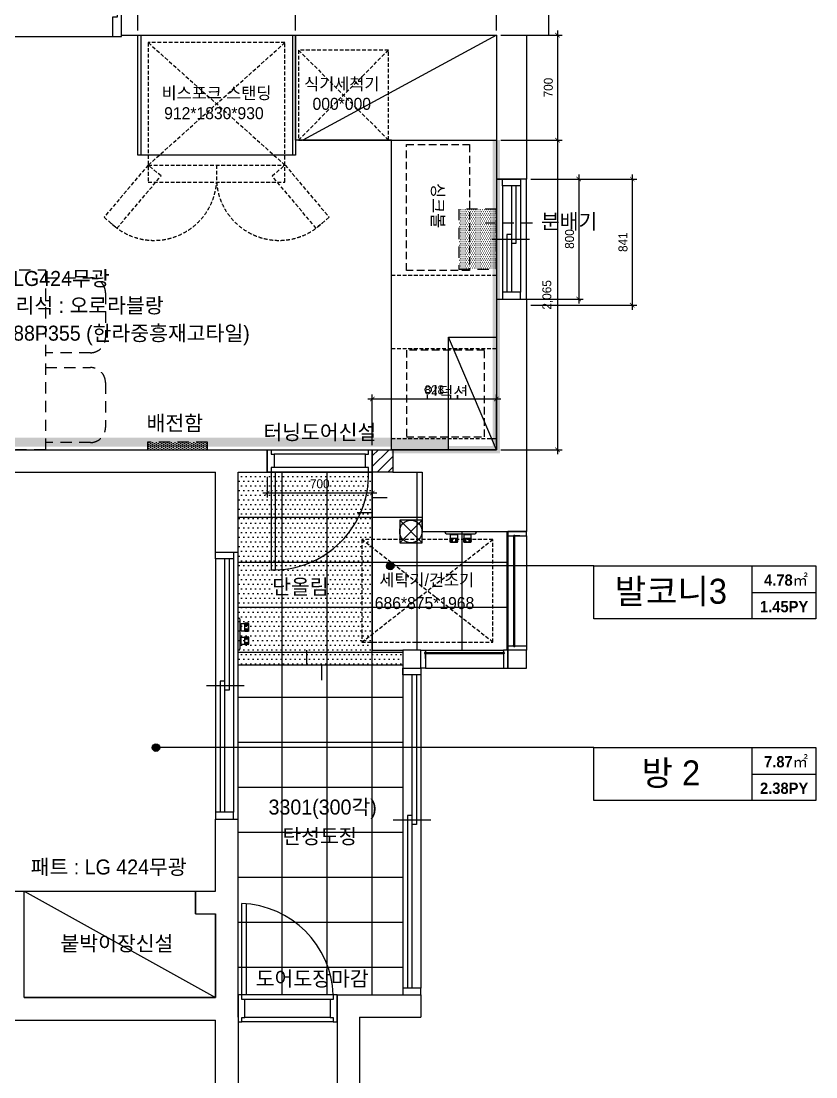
# Model space of a CAD drawing. Header units: inches. Extents: x 38372 to 259385, y 31566 to 93830.
# Drawn here: x 83218 to 88519, y 56870 to 63911 of the extents above; entities that cross this region are included whole.
import ezdxf
from ezdxf.enums import TextEntityAlignment as Align

# ---------------------------------------------------------------- set-up
doc = ezdxf.new("R2010")
doc.units = ezdxf.units.IN
doc.header["$LTSCALE"] = 50
doc.header["$MEASUREMENT"] = 0
doc.header["$PDSIZE"] = 700.071425
for name, pattern in [('DASHED', [0.75, 0.5, -0.25]), ('DASHEDX2', [1.5, 1, -0.5]), ('HID', [2.5, 1.5, -1])]:
    doc.linetypes.add(name, pattern=pattern)
for name, color, linetype in [('0-ELC TEXT', 7, 'Continuous'), ('02-WAL', 2, 'Continuous'), ('03-TEXT', 3, 'Continuous'), ('03-WAL NEW', 3, 'Continuous'), ('04-WIN', 4, 'Continuous'), ('06-FUR', 6, 'Continuous'), ('07-DIM WAL', 5, 'Continuous'), ('2-con', 2, 'Continuous'), ('3.기호.계단선', 30, 'Continuous'), ('4-win', 4, 'Continuous'), ('_LIBR', 4, 'Continuous'), ('fin', 5, 'Continuous'), ('FUR', 8, 'DASHED'), ('HAT', 5, 'Continuous'), ('도면층4', 4, 'Continuous')]:
    doc.layers.add(name, color=color, linetype=linetype)
doc.styles.add('HY 울릉도 L', font='')
doc.styles.add('넥슨고딕', font='NEXONLv1GothicBold.ttf')
doc.styles.add('코레일둥고', font='Korail_Round_Gothic_Medium.ttf')
doc.styles.get('HY 울릉도 L').set_extended_font_data('HY울릉도L')
doc.linetypes.add('ZIGZAG', pattern='A,0.0001,-0.2,[131,ltypeshp.shx,S=0.2,R=0,X=-0.2,Y=0],-0.4,[131,ltypeshp.shx,S=0.2,R=180,X=0.2,Y=0],-0.2', length=0.8001)
doc.dimstyles.new('30', dxfattribs={"dimscale": 30, "dimtxt": 2, "dimasz": 1, "dimexe": 1, "dimexo": 1, "dimgap": 1, "dimtad": 1, "dimdec": 0, "dimrnd": 0.05, "dimdsep": 46, "dimlunit": 6, "dimtxsty": 'HY 울릉도 L', "dimblk": 'ARCHTICK', "dimcen": 2.5, "dimdle": 1, "dimclrd": 133, "dimclre": 133, "dimclrt": 30, "dimadec": 0, "dimazin": 0, "dimtfac": 1, "dimtdec": 0, "dimtix": 1, "dimtmove": 2, "dimatfit": 3, "dimldrblk": 'ARCHTICK', "dimfxl": 0, "dimlwd": -1, "dimlwe": -1, "dimarcsym": 0})

# ---------------------------------------------------------------- blocks, each defined once
blk = doc.blocks.new('A$C004A4CAE')
at = {"layer": 'fin', "color": 6}
for p, q in [((82, 72), (38, 72)), ((172, 72), (128, 72)), ((0, 0), (0, 5)), ((200, 15), (10, 15)), ((36, 69), (36, 70)), ((84, 69), (36, 69)), ((51, 63), (36, 63)), ((51, 57), (36, 57)), ((51, 51), (36, 51)), ((36, 23), (36, 45)), ((84, 45), (36, 45)), ((82, 21), (38, 21)), ((43, 15), (43, 21)), ((84, 63), (69, 63)), ((84, 57), (69, 57)), ((84, 51), (69, 51)), ((77, 15), (77, 21)), ((84, 69), (84, 70)), ((84, 23), (84, 45)), ((126, 69), (126, 70)), ((174, 69), (126, 69)), ((141, 63), (126, 63)), ((141, 57), (126, 57)), ((141, 51), (126, 51)), ((174, 45), (126, 45)), ((126, 23), (126, 45)), ((172, 21), (128, 21)), ((133, 15), (133, 21)), ((174, 63), (159, 63)), ((174, 57), (159, 57)), ((174, 51), (159, 51)), ((167, 15), (167, 21)), ((174, 69), (174, 70)), ((174, 23), (174, 45)), ((210, 0), (210, 5))]:
    blk.add_line(p, q, dxfattribs=at)
for centre, radius, start, end in [((38, 70), 2, 90, 180), ((82, 70), 2, 0, 90), ((128, 70), 2, 90, 180), ((172, 70), 2, 0, 90), ((10, 5), 10, 90, 180), ((36, 66), 3, 90, 270), ((36, 60), 3, 90, 270), ((36, 54), 3, 90, 270), ((36, 48), 3, 90, 270), ((38, 23), 2, 180, 270), ((51, 66), 3, 90, 270), ((51, 60), 3, 90, 270), ((51, 54), 3, 90, 270), ((51, 48), 3, 90, 270), ((69, 66), 3, 270, 90), ((69, 60), 3, 270, 90), ((69, 54), 3, 270, 90), ((69, 48), 3, 270, 90), ((82, 23), 2, 270, 0), ((84, 66), 3, 270, 90), ((84, 60), 3, 270, 90), ((84, 54), 3, 270, 90), ((84, 48), 3, 270, 90), ((126, 66), 3, 90, 270), ((126, 60), 3, 90, 270), ((126, 54), 3, 90, 270), ((126, 48), 3, 90, 270), ((128, 23), 2, 180, 270), ((141, 66), 3, 90, 270), ((141, 60), 3, 90, 270), ((141, 54), 3, 90, 270), ((141, 48), 3, 90, 270), ((159, 66), 3, 270, 90), ((159, 60), 3, 270, 90), ((159, 54), 3, 270, 90), ((159, 48), 3, 270, 90), ((172, 23), 2, 270, 0), ((174, 66), 3, 270, 90), ((174, 60), 3, 270, 90), ((174, 54), 3, 270, 90), ((174, 48), 3, 270, 90), ((200, 5), 10, 0, 90)]:
    blk.add_arc(centre, radius, start, end, dxfattribs=at)
blk = doc.blocks.new('fff')
for p, q in [((85743, 60432.5), (85893, 60582.5)), ((85743, 60582.5), (85893, 60432.5))]:
    blk.add_line(p, q)
blk.add_lwpolyline([(85743, 60432.5), (85893, 60432.5), (85893, 60582.5), (85743, 60582.5)], close=True)
blk.add_circle((85818, 60507.5), 75)
at = {"layer": '02-WAL'}
blk.add_line((86465, 60507.5), (86588, 60507.5), dxfattribs=at)
blk.add_line((86465, 60507.5), (86588, 60507.5), dxfattribs=at)
at = {"layer": '04-WIN'}
for p, q in [((86428, 62812.5), (86428, 62102.5)), ((86488, 62812.5), (86488, 62102.5)), ((86548, 62812.5), (86548, 62102.5)), ((86358, 62457.5), (86608, 62457.5)), ((86465, 60507.5), (86588, 60507.5)), ((86465, 60507.5), (86465, 59715.5)), ((86465, 60507.5), (86588, 60507.5)), ((86465, 60507.5), (86465, 60477.5)), ((86588, 60507.5), (86465, 60507.5)), ((86465, 60477.5), (86502.3, 60477.5)), ((86465, 60477.5), (86465, 59745.5)), ((86501.5, 60477.5), (86502.9, 60474.8)), ((86502.3, 60477.5), (86504, 60483)), ((86504, 60483), (86510.5, 60483)), ((86505.3, 60481), (86509.3, 60481)), ((86505.3, 59742), (86505.3, 60481)), ((86509.3, 60481), (86509.3, 59742)), ((86510.5, 60483), (86512.3, 60477.5)), ((86513.1, 60477.5), (86511.7, 60474.8)), ((86512.3, 60477.5), (86588, 60477.5)), ((86543.2, 60477.5), (86512.3, 60477.5)), ((86588, 60477.5), (86588, 60507.5)), ((86588, 60477.5), (86588, 59745.5)), ((86502.9, 60474.8), (86503.8, 60474.2)), ((86503.8, 60474.2), (86505.3, 60473.7)), ((86510.7, 60474.2), (86509.3, 60473.7)), ((86511.7, 60474.8), (86510.7, 60474.2)), ((84665, 58589.5), (84665, 60369.5)), ((84515, 60324.5), (84515, 58634.5)), ((84575, 60324.5), (84575, 58634.5)), ((84635, 60324.5), (84635, 58634.5)), ((85765, 59715.5), (85765, 57417.5)), ((85885, 59715.5), (85915, 59715.5)), ((85885, 59595.5), (85885, 59715.5)), ((85915, 59715.5), (85915, 59701.2)), ((85915, 59715.5), (86435, 59715.5)), ((86435, 59715.5), (86435, 59701.2)), ((86465, 59715.5), (86435, 59715.5)), ((86435, 59715.5), (86435, 59701.2)), ((86465, 59745.5), (86502.3, 59745.5)), ((86465, 59715.5), (86465, 59745.5)), ((86465, 59745.5), (86502.3, 59745.5)), ((86588, 59715.5), (86465, 59715.5)), ((86465, 59595.5), (86465, 59715.5)), ((86501.5, 59745.5), (86502.9, 59748.2)), ((86502.3, 59745.5), (86504, 59740)), ((86502.9, 59748.2), (86503.8, 59748.8)), ((86503.8, 59748.8), (86505.3, 59749.3)), ((86504, 59740), (86510.5, 59740)), ((86505.3, 59742), (86509.3, 59742)), ((86509.3, 59742), (86505.3, 59742)), ((86510.7, 59748.8), (86509.3, 59749.3)), ((86510.5, 59740), (86512.3, 59745.5)), ((86511.7, 59748.2), (86510.7, 59748.8)), ((86513.1, 59745.5), (86511.7, 59748.2)), ((86512.3, 59745.5), (86588, 59745.5)), ((86588, 59745.5), (86588, 59715.5)), ((85915, 59701.2), (85909.5, 59699.5)), ((85909.5, 59699.5), (85909.5, 59693)), ((85909.5, 59693), (85915, 59691.2)), ((85911.5, 59698.2), (85911.5, 59694.2)), ((86438.5, 59698.2), (85911.5, 59698.2)), ((85911.5, 59694.2), (86438.5, 59694.2)), ((85915, 59702), (85917.7, 59700.6)), ((85915, 59690.4), (85917.7, 59691.8)), ((85915, 59691.2), (85915, 59595.5)), ((85915, 59660.3), (85915, 59691.2)), ((85917.7, 59700.6), (85918.3, 59699.7)), ((85917.7, 59691.8), (85918.3, 59692.8)), ((85918.3, 59699.7), (85918.8, 59698.2)), ((85918.3, 59692.8), (85918.8, 59694.2)), ((86431.7, 59699.7), (86431.2, 59698.2)), ((86431.7, 59692.8), (86431.2, 59694.2)), ((86432.3, 59700.6), (86431.7, 59699.7)), ((86432.3, 59691.8), (86431.7, 59692.8)), ((86435, 59702), (86432.3, 59700.6)), ((86435, 59690.4), (86432.3, 59691.8)), ((86435, 59701.2), (86440.5, 59699.5)), ((86440.5, 59693), (86435, 59691.2)), ((86435, 59691.2), (86435, 59595.5)), ((86438.5, 59698.2), (86438.5, 59694.2)), ((86438.5, 59694.2), (86438.5, 59698.2)), ((86440.5, 59699.5), (86440.5, 59693)), ((85915, 59595.5), (85885, 59595.5)), ((85915, 59595.5), (86435, 59595.5)), ((86435, 59595.5), (86465, 59595.5)), ((85765, 59550.5), (85765, 57462.5)), ((85825, 59550.5), (85825, 57462.5)), ((85885, 59550.5), (85885, 57462.5)), ((84455, 59479.5), (84705, 59479.5)), ((85700, 58583.5), (85950, 58583.5))]:
    blk.add_line(p, q, dxfattribs=at)
for points in [[(86428, 62857.5), (86548, 62857.5), (86548, 62812.5), (86428, 62812.5)], [(86548, 62102.5), (86428, 62102.5), (86428, 62057.5), (86548, 62057.5)], [(84515, 60369.5), (84635, 60369.5), (84635, 60324.5), (84515, 60324.5)], [(85765, 59715.5), (85765, 59595.5), (85885, 59595.5), (85885, 59715.5)], [(86465, 59715.5), (86465, 59595.5), (86588, 59595.5), (86588, 59715.5)], [(85765, 59595.5), (85885, 59595.5), (85885, 59550.5), (85765, 59550.5)], [(84635, 58634.5), (84515, 58634.5), (84515, 58589.5), (84635, 58589.5)], [(85885, 57462.5), (85765, 57462.5), (85765, 57417.5), (85885, 57417.5)]]:
    blk.add_lwpolyline(points, close=True, dxfattribs=at)
for points in [[(86518, 62812.5), (86518, 62427.5), (86488, 62427.5)], [(86488, 62487.5), (86458, 62487.5), (86458, 62102.5)], [(84605, 60324.5), (84605, 59449.5), (84575, 59449.5)], [(84575, 59509.5), (84545, 59509.5), (84545, 58634.5)], [(85855, 59550.5), (85855, 58553.5), (85825, 58553.5)], [(85825, 58613.5), (85795, 58613.5), (85795, 57462.5)]]:
    blk.add_lwpolyline(points, dxfattribs=at)
at = {"layer": '2-con'}
for p, q in [((86738, 63817.5), (86738, 64202.5)), ((83888, 63817.5), (83888, 63967.5)), ((83888, 63817.5), (86388, 63817.5)), ((86388, 63817.5), (86388, 62857.5)), ((86588, 63817.5), (86588, 62857.5)), ((86588, 63817.5), (86738, 63817.5)), ((86388, 62857.5), (86548, 62857.5)), ((86388, 62057.5), (86548, 62057.5)), ((86388, 62057.5), (86388, 61052.5)), ((86588, 62057.5), (86588, 60507.5)), ((81880, 61052.5), (84860, 61052.5)), ((84860, 61052.5), (84860, 60902.5)), ((85698, 61052.5), (86388, 61052.5)), ((85698, 61052.5), (85698, 60902.5)), ((82030, 60902.5), (84515, 60902.5)), ((84515, 60369.5), (84515, 60902.5)), ((84665, 60902.5), (84860, 60902.5)), ((84665, 60902.5), (84860, 60902.5)), ((84665, 60369.5), (84665, 60902.5)), ((85698, 60902.5), (85893, 60902.5)), ((85893, 60902.5), (85893, 60507.5)), ((85893, 60507.5), (86588, 60507.5)), ((84515, 60369.5), (84665, 60369.5)), ((84515, 58589.5), (84665, 58589.5)), ((84515, 58108.5), (84515, 58589.5)), ((84665, 57267.5), (84665, 58589.5)), ((82030, 58108.5), (83239, 58108.5)), ((83239, 57399.5), (83239, 58108.5)), ((84382, 58108.5), (84515, 58108.5)), ((84382, 57958.5), (84382, 58108.5)), ((84382, 57958.5), (84515, 57958.5)), ((84515, 57399.5), (84515, 57958.5)), ((83239, 57399.5), (84515, 57399.5)), ((85325, 57417.5), (85885, 57417.5)), ((85325, 57417.5), (85325, 56667.5)), ((85885, 57417.5), (85885, 57267.5)), ((83039, 57249.5), (84515, 57249.5)), ((84515, 56517.5), (84515, 57249.5)), ((84665, 57267.5), (84665, 56667.5)), ((85475, 57267.5), (85885, 57267.5)), ((85475, 57267.5), (85475, 56517.5))]:
    blk.add_line(p, q, dxfattribs=at)
at = {"layer": '4-win'}
blk.add_lwpolyline([(86388, 62057.5), (86588, 62057.5), (86588, 62857.5), (86388, 62857.5)], close=True, dxfattribs=at)
at = {"layer": '_LIBR', "linetype": 'Continuous'}
for p, q in [((85280, 57387), (84710, 57387)), ((85300, 57417.5), (84720, 57417.5)), ((85280, 57267), (84710, 57267)), ((85300, 57237.5), (84690, 57237.5))]:
    blk.add_line(p, q, dxfattribs=at)
for points in [[(84720, 58026.6), (84720, 57417.5), (84690, 57417.5), (84690, 58027.5)], [(85300, 57237.5), (85325, 57237.5), (85325, 57417.5), (85300, 57417.5), (85300, 57387), (85280, 57387), (85280, 57267), (85300, 57267), (85300, 57237.5)]]:
    blk.add_lwpolyline(points, dxfattribs=at)
blk.add_lwpolyline([(84710, 57267), (84710, 57387), (84690, 57387), (84690, 57417.5), (84665, 57417.5), (84665, 57237.5), (84690, 57237.5), (84690, 57267)], close=True, dxfattribs=at)
blk.add_arc((84666.6, 57393.1), 633.9, 2.20158, 87.88309, dxfattribs=at)
at = {"layer": '도면층4'}
blk.add_line((82958, 63807.5), (83888, 63807.5), dxfattribs=at)
blk.add_lwpolyline([(83888, 63967.5), (83858, 63967.5), (83858, 63937.5), (83828, 63937.5), (83828, 63807.5), (83858, 63807.5), (83858, 63807.5), (83888, 63807.5), (83888, 63967.5)], dxfattribs=at)
for p, rotation in [((86254.6, 60507.5), 180), ((84665, 59929), 270)]:
    blk.add_blockref('A$C004A4CAE', p, dxfattribs=dict(rotation=rotation))
blk = doc.blocks.new('_ArchTick')
at = {"color": 0, "linetype": 'ByBlock', "const_width": 0.15}
blk.add_lwpolyline([(-0.5, -0.5), (0.5, 0.5)], dxfattribs=at)
blk = doc.blocks.new('*D41')
at = {"layer": '07-DIM WAL', "color": 133}
for p, q in [((84860, 60872.5), (84860, 60733.9)), ((85560, 60872.5), (85560, 60733.9)), ((85590, 60763.9), (84830, 60763.9))]:
    blk.add_line(p, q, dxfattribs=at)
at = {"layer": 'Defpoints', "color": 0}
for p in [(84860, 60902.5), (85560, 60902.5), (84860, 60763.9)]:
    blk.add_point(p, dxfattribs=at)
at = {"layer": '07-DIM WAL', "color": 133, "xscale": 30, "yscale": 30, "zscale": 30, "rotation": 180}
blk.add_blockref('_ArchTick', (84860, 60763.9), dxfattribs=at)
at = {"layer": '07-DIM WAL', "color": 133, "xscale": 30, "yscale": 30, "zscale": 30}
blk.add_blockref('_ArchTick', (85560, 60763.9), dxfattribs=at)
at = {"layer": '07-DIM WAL', "color": 30, "insert": (85210, 60825.2), "char_height": 60, "attachment_point": 5, "style": 'HY 울릉도 L'}
blk.add_mtext('700', dxfattribs=at)
blk = doc.blocks.new('800X1200_P1_')
at = {"layer": 'FUR', "linetype": 'HID'}
blk.add_lwpolyline([(400, -1200), (-400, -1200), (-400, 0), (400, 0)], close=True, dxfattribs=at)
for points in [[(-400.9, -548), (-700.9, -548, -0.414214), (-800.9, -448), (-800.9, -148, -0.414214), (-700.9, -48), (-400.9, -48)], [(400.9, -548), (700.9, -548, 0.414214), (800.9, -448), (800.9, -148, 0.414214), (700.9, -48), (400.9, -48)], [(-400.9, -1146.7), (-700.9, -1146.7, -0.414214), (-800.9, -1046.7), (-800.9, -746.7, -0.414214), (-700.9, -646.7), (-400.9, -646.7)], [(400.9, -1146.7), (700.9, -1146.7, 0.414214), (800.9, -1046.7), (800.9, -746.7, 0.414214), (700.9, -646.7), (400.9, -646.7)]]:
    blk.add_lwpolyline(points, format="xyb", dxfattribs=at)
blk = doc.blocks.new('*D113')
at = {"layer": '07-DIM WAL', "color": 133}
for p, q in [((86418, 63117.5), (86825.6, 63117.5)), ((86795.6, 63147.5), (86795.6, 61022.5)), ((86418, 61052.5), (86825.6, 61052.5))]:
    blk.add_line(p, q, dxfattribs=at)
at = {"layer": 'Defpoints', "color": 0}
for p in [(86388, 63117.5), (86388, 61052.5), (86795.6, 61052.5)]:
    blk.add_point(p, dxfattribs=at)
at = {"layer": '07-DIM WAL', "color": 133, "xscale": 30, "yscale": 30, "zscale": 30}
for p, rotation in [((86795.6, 63117.5), 90), ((86795.6, 61052.5), 270)]:
    blk.add_blockref('_ArchTick', p, dxfattribs=dict(at, rotation=rotation))
at = {"layer": '07-DIM WAL', "color": 30, "insert": (86729.7, 62085), "char_height": 60, "attachment_point": 5, "rotation": 90, "style": 'HY 울릉도 L'}
blk.add_mtext('2,065', dxfattribs=at)
blk = doc.blocks.new('*D114')
at = {"layer": '07-DIM WAL', "color": 133}
for p, q in [((85018, 64095.7), (86418, 64095.7)), ((85048, 63847.5), (85048, 64125.7)), ((86388, 63847.5), (86388, 64125.7))]:
    blk.add_line(p, q, dxfattribs=at)
at = {"layer": 'Defpoints', "color": 0}
for p in [(86388, 64095.7), (85048, 63817.5), (86388, 63817.5)]:
    blk.add_point(p, dxfattribs=at)
at = {"layer": '07-DIM WAL', "color": 133, "xscale": 30, "yscale": 30, "zscale": 30, "rotation": 180}
blk.add_blockref('_ArchTick', (85048, 64095.7), dxfattribs=at)
at = {"layer": '07-DIM WAL', "color": 133, "xscale": 30, "yscale": 30, "zscale": 30}
blk.add_blockref('_ArchTick', (86388, 64095.7), dxfattribs=at)
at = {"layer": '07-DIM WAL', "color": 30, "insert": (85718, 64161.7), "char_height": 60, "attachment_point": 5, "style": 'HY 울릉도 L'}
blk.add_mtext('1,340', dxfattribs=at)
blk = doc.blocks.new('*D115')
at = {"layer": '07-DIM WAL', "color": 133}
for p, q in [((85078, 64095.7), (83966, 64095.7)), ((83996, 63847.5), (83996, 64125.7)), ((85048, 63847.5), (85048, 64125.7))]:
    blk.add_line(p, q, dxfattribs=at)
at = {"layer": 'Defpoints', "color": 0}
for p in [(83996, 64095.7), (83996, 63817.5), (85048, 63817.5)]:
    blk.add_point(p, dxfattribs=at)
at = {"layer": '07-DIM WAL', "color": 133, "xscale": 30, "yscale": 30, "zscale": 30, "rotation": 180}
blk.add_blockref('_ArchTick', (83996, 64095.7), dxfattribs=at)
at = {"layer": '07-DIM WAL', "color": 133, "xscale": 30, "yscale": 30, "zscale": 30}
blk.add_blockref('_ArchTick', (85048, 64095.7), dxfattribs=at)
at = {"layer": '07-DIM WAL', "color": 30, "insert": (84522, 64161.7), "char_height": 60, "attachment_point": 5, "style": 'HY 울릉도 L'}
blk.add_mtext('1,052', dxfattribs=at)
blk = doc.blocks.new('*D116')
at = {"layer": '07-DIM WAL', "color": 133}
for p, q in [((83996, 63847.5), (83996, 64286.5)), ((86388, 63847.5), (86388, 64286.5)), ((86418, 64256.5), (83966, 64256.5))]:
    blk.add_line(p, q, dxfattribs=at)
at = {"layer": 'Defpoints', "color": 0}
for p in [(83996, 64256.5), (83996, 63817.5), (86388, 63817.5)]:
    blk.add_point(p, dxfattribs=at)
at = {"layer": '07-DIM WAL', "color": 133, "xscale": 30, "yscale": 30, "zscale": 30, "rotation": 180}
blk.add_blockref('_ArchTick', (83996, 64256.5), dxfattribs=at)
at = {"layer": '07-DIM WAL', "color": 133, "xscale": 30, "yscale": 30, "zscale": 30}
blk.add_blockref('_ArchTick', (86388, 64256.5), dxfattribs=at)
at = {"layer": '07-DIM WAL', "color": 30, "insert": (85192, 64322.5), "char_height": 60, "attachment_point": 5, "style": 'HY 울릉도 L'}
blk.add_mtext('2,392', dxfattribs=at)
blk = doc.blocks.new('*D118')
at = {"layer": '07-DIM WAL', "color": 133}
for p, q in [((86418, 63817.5), (86825.6, 63817.5)), ((86795.6, 63847.5), (86795.6, 63087.5)), ((86418, 63117.5), (86825.6, 63117.5))]:
    blk.add_line(p, q, dxfattribs=at)
at = {"layer": 'Defpoints', "color": 0}
for p in [(86388, 63817.5), (86388, 63117.5), (86795.6, 63117.5)]:
    blk.add_point(p, dxfattribs=at)
at = {"layer": '07-DIM WAL', "color": 133, "xscale": 30, "yscale": 30, "zscale": 30}
for p, rotation in [((86795.6, 63817.5), 90), ((86795.6, 63117.5), 270)]:
    blk.add_blockref('_ArchTick', p, dxfattribs=dict(at, rotation=rotation))
at = {"layer": '07-DIM WAL', "color": 30, "insert": (86734.4, 63467.5), "char_height": 60, "attachment_point": 5, "rotation": 90, "style": 'HY 울릉도 L'}
blk.add_mtext('700', dxfattribs=at)
blk = doc.blocks.new('*D320')
at = {"layer": 'Defpoints', "color": 0}
for p in [(86588, 62857.5), (86588, 62016.3), (87293.8, 62016.3)]:
    blk.add_point(p, dxfattribs=at)
at = {"layer": 'HAT', "color": 133}
for p, q in [((87293.8, 62887.5), (87293.8, 61986.3)), ((86618, 62857.5), (87323.8, 62857.5)), ((86618, 62016.3), (87323.8, 62016.3))]:
    blk.add_line(p, q, dxfattribs=at)
at = {"layer": 'HAT', "color": 133, "xscale": 30, "yscale": 30, "zscale": 30}
for p, rotation in [((87293.8, 62857.5), 90), ((87293.8, 62016.3), 270)]:
    blk.add_blockref('_ArchTick', p, dxfattribs=dict(at, rotation=rotation))
at = {"layer": 'HAT', "color": 30, "insert": (87232.5, 62436.9), "char_height": 60, "attachment_point": 5, "rotation": 90, "style": 'HY 울릉도 L'}
blk.add_mtext('841', dxfattribs=at)
blk = doc.blocks.new('*D321')
at = {"layer": 'Defpoints', "color": 0}
for p in [(86588, 62857.5), (86548, 62057.5), (86937.3, 62057.5)]:
    blk.add_point(p, dxfattribs=at)
at = {"layer": 'HAT', "color": 133}
for p, q in [((86937.3, 62887.5), (86937.3, 62027.5)), ((86618, 62857.5), (86967.3, 62857.5)), ((86578, 62057.5), (86967.3, 62057.5))]:
    blk.add_line(p, q, dxfattribs=at)
at = {"layer": 'HAT', "color": 133, "xscale": 30, "yscale": 30, "zscale": 30}
for p, rotation in [((86937.3, 62857.5), 90), ((86937.3, 62057.5), 270)]:
    blk.add_blockref('_ArchTick', p, dxfattribs=dict(at, rotation=rotation))
at = {"layer": 'HAT', "color": 30, "insert": (86876, 62457.5), "char_height": 60, "attachment_point": 5, "rotation": 90, "style": 'HY 울릉도 L'}
blk.add_mtext('800', dxfattribs=at)
blk = doc.blocks.new('*D322')
at = {"layer": 'Defpoints', "color": 0}
for p in [(85560, 61390.4), (85560, 61052.5), (86388, 61052.5)]:
    blk.add_point(p, dxfattribs=at)
at = {"layer": 'HAT', "color": 133}
for p, q in [((85560, 61082.5), (85560, 61420.4)), ((86388, 61082.5), (86388, 61420.4)), ((86418, 61390.4), (85530, 61390.4))]:
    blk.add_line(p, q, dxfattribs=at)
at = {"layer": 'HAT', "color": 133, "xscale": 30, "yscale": 30, "zscale": 30, "rotation": 180}
blk.add_blockref('_ArchTick', (85560, 61390.4), dxfattribs=at)
at = {"layer": 'HAT', "color": 133, "xscale": 30, "yscale": 30, "zscale": 30}
blk.add_blockref('_ArchTick', (86388, 61390.4), dxfattribs=at)
at = {"layer": 'HAT', "color": 30, "insert": (85974, 61451.7), "char_height": 60, "attachment_point": 5, "style": 'HY 울릉도 L'}
blk.add_mtext('828', dxfattribs=at)

msp = doc.modelspace()

# ---------------------------------------------------------------- hatches: boundary and pattern name
at = {"layer": '0-ELC TEXT'}
h = msp.add_hatch(color=256, dxfattribs=at)
h.dxf.hatch_style = 1
edge = h.paths.add_edge_path()
edge.add_arc((85680, 60277.5), 25, 0, 360)
h = msp.add_hatch(color=256, dxfattribs=at)
h.dxf.hatch_style = 1
edge = h.paths.add_edge_path()
edge.add_arc((84117.9, 59066.2), 25, 0, 360)
at = {"layer": '03-WAL NEW'}
h = msp.add_hatch(dxfattribs=at)
h.set_pattern_fill('_USER', color=8, scale=50, angle=45, pattern_type=0)
h.set_pattern_definition([(45, (-200, 0), (-35.35534, 35.35534), [])])
h.paths.add_polyline_path([(85560, 61052.5), (85698, 61052.5), (85698, 60902.5), (85560, 60902.5)])
h = msp.add_hatch(dxfattribs=at)
h.set_pattern_fill('_USER', color=8, scale=300, double=1, pattern_type=0)
h.set_pattern_definition([(0, (85560, 60902.5), (0, 300), []), (90, (85560, 60902.5), (-300, 2e-14), [])])
h.paths.add_polyline_path([(84665, 60902.5), (84665, 57417.5), (85765, 57417.5), (85765, 59715.5), (86465, 59715.5), (86465, 60507.5), (85893, 60507.5), (85893, 60902.5)])
at = {"layer": '3.기호.계단선', "linetype": 'HID'}
h = msp.add_hatch(dxfattribs=at)
h.set_pattern_fill('DOTS', color=256, scale=200)
h.set_pattern_definition([(360, (97846.462, 44978.657), (6.25, 12.5), [0, -12.5])])
h.paths.add_polyline_path([(86138, 62257.5), (86388, 62257.5), (86388, 62657.5), (86138, 62657.5)])
h = msp.add_hatch(dxfattribs=at)
h.set_pattern_fill('DOTS', color=256, scale=200, angle=-90)
h.set_pattern_definition([(270, (66782.414, 49394.038), (12.5, -6.25), [0, -12.5])])
h.paths.add_polyline_path([(84061.3, 61102.5), (84061.3, 61052.5), (84461.3, 61052.5), (84461.3, 61102.5)])
at = {"layer": '3.기호.계단선'}
h = msp.add_hatch(dxfattribs=at)
h.set_pattern_fill('DOTS', color=256, scale=500)
h.paths.add_polyline_path([(85560, 60902.5), (85560, 59715.5), (85765, 59715.5), (85765, 59615.5), (84665, 59615.5), (84665, 60902.5)])

# ---------------------------------------------------------------- linework, layer by layer
at = {"layer": '0-ELC TEXT'}
for p, q in [((87036.7, 60277.5), (85680, 60277.5)), ((88093.9, 59923.8), (88093.9, 60277.5)), ((88093.9, 60100.7), (88518.6, 60100.7)), ((87036.7, 59066.2), (84117.9, 59066.2)), ((88093.9, 58712.5), (88093.9, 59066.2)), ((88093.9, 58889.3), (88518.6, 58889.3))]:
    msp.add_line(p, q, dxfattribs=at)
for points in [[(87036.7, 60277.5), (88518.6, 60277.5), (88518.6, 59923.8), (87036.7, 59923.8)], [(87036.7, 59066.2), (88518.6, 59066.2), (88518.6, 58712.5), (87036.7, 58712.5)]]:
    msp.add_lwpolyline(points, close=True, dxfattribs=at)
for centre in [(85680, 60277.5), (84117.9, 59066.2)]:
    msp.add_circle(centre, 25, dxfattribs=at)
at = {"layer": '03-WAL NEW'}
msp.add_lwpolyline([(85560, 61052.5), (85698, 61052.5), (85698, 60902.5), (85560, 60902.5)], close=True, dxfattribs=at)
at = {"layer": '06-FUR'}
for p, q in [((84016, 63817.5), (84016, 63017.5)), ((85028, 63817.5), (85028, 63017.5))]:
    msp.add_line(p, q, dxfattribs=at)
msp.add_lwpolyline([(85048, 63017.5), (83996, 63017.5), (83996, 63817.5), (85048, 63817.5)], close=True, dxfattribs=at)
for points in [[(86388, 61052.5), (85688, 61052.5), (85688, 63117.5), (85048, 63117.5), (85048, 63817.5), (86388, 63817.5), (86388, 61052.5)], [(86388, 63817.5), (85098, 63117.5), (86388, 63117.5)], [(86388, 61052.5), (86068, 61052.5), (86068, 61127.5), (86068, 61727.5), (86068, 61802.5), (86388, 61802.5), (86388, 61052.5), (86068, 61802.5)], [(83239, 58108.5), (84382, 58108.5), (84382, 57958.5), (84515, 57958.5), (84515, 57399.5), (83239, 57399.5), (83239, 58108.5), (84515, 57399.5)]]:
    msp.add_lwpolyline(points, dxfattribs=at)
at = {"layer": '06-FUR', "color": 7, "linetype": 'DASHEDX2'}
for points in [[(85788, 62247.5), (85788, 63087.5), (86208, 63087.5), (86208, 62247.5)], [(85788, 61717.5), (85788, 61137.5), (86308, 61137.5), (86308, 61717.5)]]:
    msp.add_lwpolyline(points, close=True, dxfattribs=at)
at = {"layer": '3.기호.계단선', "linetype": 'HID'}
msp.add_line((86628.8, 62563.3), (86312.6, 62563.3), dxfattribs=at)
for points in [[(86138, 62257.5), (86388, 62257.5), (86388, 62657.5), (86138, 62657.5)], [(84061.3, 61102.5), (84061.3, 61052.5), (84461.3, 61052.5), (84461.3, 61102.5)]]:
    msp.add_lwpolyline(points, close=True, dxfattribs=at)
at = {"layer": '3.기호.계단선', "linetype": 'ZIGZAG', "const_width": 60}
msp.add_lwpolyline([(81880, 61102.5), (86068, 61102.5)], dxfattribs=at)
at = {"layer": '3.기호.계단선'}
for points in [[(85560, 60902.5), (85560, 59715.5), (85765, 59715.5), (85765, 59615.5), (84665, 59615.5), (84665, 60902.5), (85560, 60902.5)], [(85460, 60633.3), (85560, 60633.3), (85560, 60733.3), (85660, 60733.3)], [(85223.9, 59515.5), (85223.9, 59615.5), (85123.9, 59615.5), (85123.9, 59715.5)]]:
    msp.add_lwpolyline(points, dxfattribs=at)
at = {"layer": '_LIBR', "linetype": 'Continuous'}
for p, q in [((84885, 61052.5), (85535, 61052.5)), ((85515, 61023.1), (84905, 61023.1)), ((85515, 60933), (84905, 60933)), ((85535, 60902.5), (84915, 60902.5))]:
    msp.add_line(p, q, dxfattribs=at)
for points in [[(84885, 60933), (84885, 60902.5), (84860, 60902.5), (84860, 61052.5), (84885, 61052.5), (84885, 61023.1), (84905, 61023.1), (84905, 60933)], [(85515, 61023.1), (85535, 61023.1), (85535, 61052.5), (85560, 61052.5), (85560, 60902.5), (85535, 60902.5), (85535, 60933), (85515, 60933)]]:
    msp.add_lwpolyline(points, close=True, dxfattribs=at)
msp.add_lwpolyline([(84915, 60251.1), (84915, 60902.5), (84885, 60902.5), (84885, 60250.5)], dxfattribs=at)
msp.add_arc((84900, 60886.1), 635.2, 268.64688, 1.47637, dxfattribs=at)
at = {"layer": 'FUR'}
for p, q in [((84066, 62950.5), (84978, 63767.5)), ((84066, 63767.5), (84978, 62950.5)), ((85068, 63117.5), (85668, 63717.5)), ((85068, 63717.5), (85668, 63117.5)), ((84066, 62950.5), (84978, 62950.5)), ((84522, 62950.5), (84522, 62837.5)), ((85688, 62217.5), (86388, 62217.5)), ((85688, 61727.5), (86388, 61727.5)), ((85688, 61127.5), (86388, 61127.5)), ((86365, 59768.5), (85490, 60454.5)), ((85490, 59768.5), (86365, 60454.5))]:
    msp.add_line(p, q, dxfattribs=at)
for points in [[(84066, 62837.5), (84978, 62837.5), (84978, 63767.5), (84066, 63767.5)], [(85068, 63117.5), (85668, 63117.5), (85668, 63717.5), (85068, 63717.5)], [(83857.8, 62529.5), (84151.8, 62878.1), (84065.4, 62950.9), (83771.4, 62602.3)], [(85186.2, 62529.5), (84892.2, 62878.1), (84978.6, 62950.9), (85272.6, 62602.3)], [(86365, 59768.5), (86365, 60454.5), (85490, 60454.5), (85490, 59768.5)]]:
    msp.add_lwpolyline(points, close=True, dxfattribs=at)
at = {"layer": 'FUR', "color": 10, "const_width": 50}
msp.add_lwpolyline([(86388, 63117.5), (86388, 61052.5), (85688, 61052.5)], dxfattribs=at)
at = {"layer": 'FUR'}
for centre, start, end in [((84105, 62866.5), 225.98232, 356.02429), ((84939, 62866.5), 183.97571, 314.01768)]:
    msp.add_arc(centre, 418, start, end, dxfattribs=at)

# ---------------------------------------------------------------- block references
msp.add_blockref('fff', (0, 0))
at = {"layer": '_LIBR', "rotation": 180}
msp.add_blockref('800X1200_P1_', (82980, 61052.5), dxfattribs=at)

# ---------------------------------------------------------------- texts
at = {"layer": '0-ELC TEXT', "color": 10, "style": '코레일둥고'}
for s, p in [('패트 : LG424무광', (82804.7, 62144.4)), ('인조대리석 : 오로라블랑', (82804.7, 61964.2)), ('타일 : 88P355 (한라중흥재고타일)', (82804.7, 61779.8)), ('3301(300각)', (84868.5, 58619.6)), ('패트 : LG 424무광', (83282.1, 58220))]:
    msp.add_text(s, height=100, dxfattribs=at).set_placement(p)
at = {"layer": '0-ELC TEXT', "style": '코레일둥고'}
for s, p in [('배전함', (84054.7, 61180.2)), ('터닝도어신설', (84834.1, 61119.2)), ('탄성도장', (84961.1, 58424.4)), ('붙박이장신설', (83480.7, 57710.7)), ('도어도장마감', (84783.1, 57475.5))]:
    msp.add_text(s, height=100, dxfattribs=at).set_placement(p)
at = {"layer": '03-TEXT'}
for s, height, style, p in [('발코니3', 166.67, '코레일둥고', (87551.4, 60025.3)), ('4.78㎡', 75, '넥슨고딕', (88319.6, 60145.7)), ('1.45PY', 75, '넥슨고딕', (88306.8, 59968.9)), ('방 2', 166.67, '코레일둥고', (87551.4, 58814)), ('7.87㎡', 75, '넥슨고딕', (88319.6, 58934.4)), ('2.38PY', 75, '넥슨고딕', (88306.8, 58757.6))]:
    msp.add_text(s, height=height, dxfattribs=dict(at, style=style)).set_placement(p, align=Align.CENTER)
at = {"layer": '06-FUR', "color": 7, "linetype": 'DASHEDX2', "style": '코레일둥고'}
for s, p in [('식기세척기', (85106, 63451.9)), ('비스포크 스탠딩', (84155.2, 63391.2)), ('000*000', (85161.8, 63319)), ('912*1830*930', (84172.5, 63256.7)), ('인덕션', (85900, 61393.8)), ('세탁기/건조기', (85607.7, 60144.1)), ('686*875*1968', (85576.9, 59990))]:
    msp.add_text(s, height=80, dxfattribs=at).set_placement(p)
msp.add_text('싱크볼', height=80, rotation=270, dxfattribs=at).set_placement((85958.1, 62831.4))
at = {"layer": '3.기호.계단선', "linetype": 'HID', "style": '코레일둥고'}
msp.add_text('분배기', height=100, dxfattribs=at).set_placement((86684.9, 62524.9))
at = {"layer": '3.기호.계단선', "style": '코레일둥고'}
msp.add_text('단올림', height=100, dxfattribs=at).set_placement((84892.1, 60088.9))

# ---------------------------------------------------------------- dimensions: what is measured, and where the dimension line sits
at = {"layer": '07-DIM WAL'}
for base, p1, p2, picture, middle in [((83996, 64256.5), (86388, 63817.5), (83996, 63817.5), '*D116', (85192, 64322.5)), ((83996, 64095.7), (85048, 63817.5), (83996, 63817.5), '*D115', (84522, 64161.7)), ((86388, 64095.7), (85048, 63817.5), (86388, 63817.5), '*D114', (85718, 64161.7))]:
    dim = msp.add_linear_dim(base=base, p1=p1, p2=p2, dimstyle='30', override={"dimfxl": 1.25}, dxfattribs=at)
    dim.commit()
    dim.dimension.update_dxf_attribs({"geometry": picture, "text_midpoint": middle})
for base, p1, p2, picture, middle in [((86795.6, 63117.5), (86388, 63817.5), (86388, 63117.5), '*D118', (86734.4, 63467.5)), ((86795.6, 61052.5), (86388, 63117.5), (86388, 61052.5), '*D113', (86729.7, 62085))]:
    dim = msp.add_linear_dim(base=base, p1=p1, p2=p2, angle=90, dimstyle='30', override={"dimfxl": 1.25}, dxfattribs=at)
    dim.commit()
    dim.dimension.update_dxf_attribs({"geometry": picture, "text_midpoint": middle})
dim = msp.add_linear_dim(base=(84860, 60763.9), p1=(85560, 60902.5), p2=(84860, 60902.5), dimstyle='30', dxfattribs=at)
dim.commit()
dim.dimension.update_dxf_attribs({"geometry": '*D41', "text_midpoint": (85210, 60825.2)})
at = {"layer": 'HAT'}
for base, p2, picture, middle in [((86937.3, 62057.5), (86548, 62057.5), '*D321', (86876, 62457.5)), ((87293.8, 62016.3), (86588, 62016.3), '*D320', (87232.5, 62436.9))]:
    dim = msp.add_linear_dim(base=base, p1=(86588, 62857.5), p2=p2, angle=90, dimstyle='30', override={"dimfxl": 1.25}, dxfattribs=at)
    dim.commit()
    dim.dimension.update_dxf_attribs({"geometry": picture, "text_midpoint": middle})
dim = msp.add_linear_dim(base=(85560, 61390.4), p1=(86388, 61052.5), p2=(85560, 61052.5), dimstyle='30', override={"dimfxl": 1.25}, dxfattribs=at)
dim.commit()
dim.dimension.update_dxf_attribs({"geometry": '*D322', "text_midpoint": (85974, 61451.7)})

doc.saveas('drawing.dxf')
